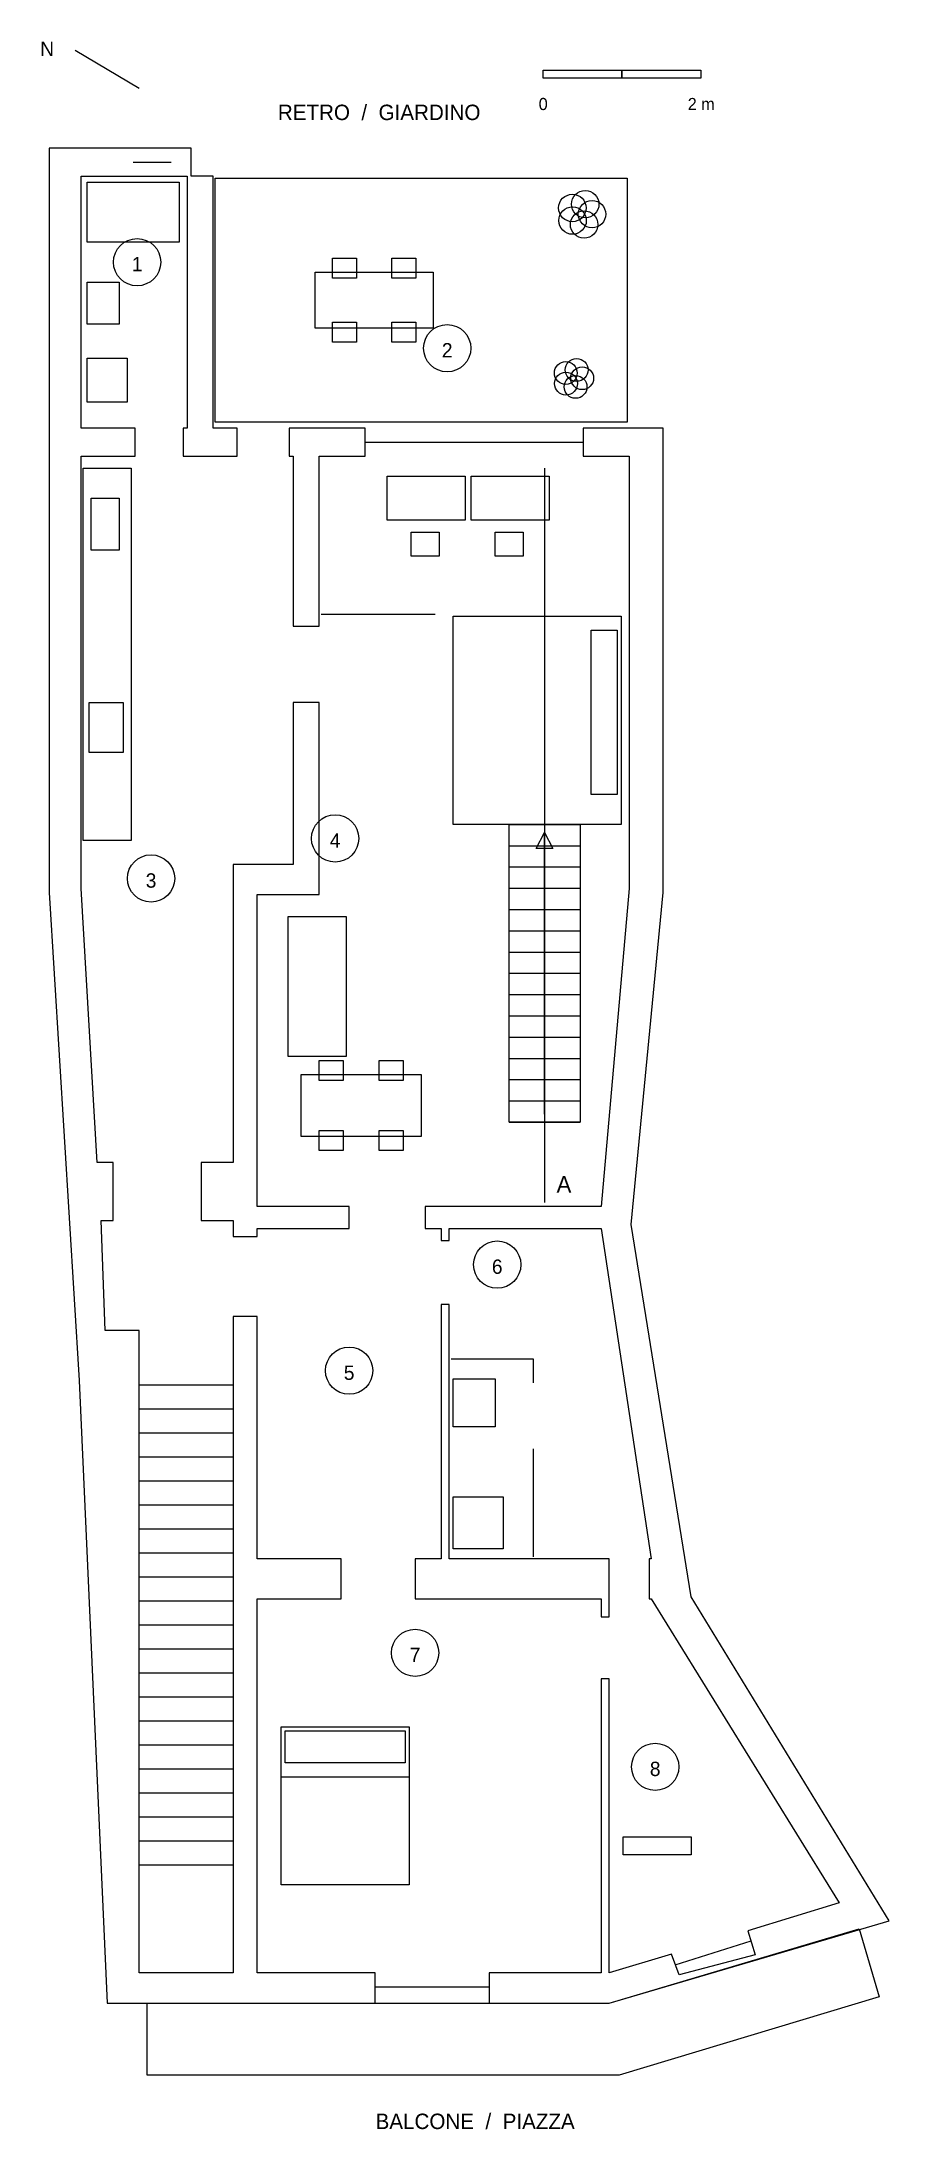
# Model space of a CAD drawing. Header units: metres. Extents: x -0.1 to 10.7, y -0.7 to 25.8.
import ezdxf
from ezdxf.enums import TextEntityAlignment as Align

# ---------------------------------------------------------------- set-up
doc = ezdxf.new("R2010")
doc.units = ezdxf.units.M
for name, color, linetype in [('ARREDI', 32, 'Continuous'), ('ESISTENTE', 7, 'Continuous'), ('SCALA_NUOVA', 30, 'Continuous'), ('SERRAMENTI', 4, 'Continuous'), ('SEZIONE', 1, 'Continuous'), ('SOPPALCO', 3, 'Continuous'), ('TESTI', 5, 'Continuous')]:
    doc.layers.add(name, color=color, linetype=linetype)

msp = doc.modelspace()

# ---------------------------------------------------------------- linework, layer by layer
at = {"layer": 'ARREDI'}
msp.add_line((2.946, 3.785), (4.572, 3.785), dxfattribs=at)
for points in [[(0.483, 24.028), (1.651, 24.028), (1.651, 23.266), (0.483, 23.266)], [(3.6, 23.063), (3.905, 23.063), (3.905, 22.809), (3.6, 22.809)], [(4.35, 23.063), (4.655, 23.063), (4.655, 22.809), (4.35, 22.809)], [(3.378, 22.885), (4.877, 22.885), (4.877, 22.174), (3.378, 22.174)], [(0.483, 22.758), (0.889, 22.758), (0.889, 22.225), (0.483, 22.225)], [(3.6, 22.25), (3.905, 22.25), (3.905, 21.996), (3.6, 21.996)], [(4.35, 22.25), (4.655, 22.25), (4.655, 21.996), (4.35, 21.996)], [(0.483, 21.793), (0.991, 21.793), (0.991, 21.234), (0.483, 21.234)], [(0.432, 20.396), (1.041, 20.396), (1.041, 15.672), (0.432, 15.672)], [(4.293, 20.295), (5.283, 20.295), (5.283, 19.736), (4.293, 19.736)], [(5.359, 20.295), (6.35, 20.295), (6.35, 19.736), (5.359, 19.736)], [(0.533, 20.015), (0.889, 20.015), (0.889, 19.355), (0.533, 19.355)], [(4.597, 19.583), (4.953, 19.583), (4.953, 19.279), (4.597, 19.279)], [(5.664, 19.583), (6.02, 19.583), (6.02, 19.279), (5.664, 19.279)], [(6.883, 18.339), (7.214, 18.339), (7.214, 16.256), (6.883, 16.256)], [(0.508, 17.424), (0.94, 17.424), (0.94, 16.789), (0.508, 16.789)], [(3.035, 14.707), (3.772, 14.707), (3.772, 12.929), (3.035, 12.929)], [(3.429, 12.878), (3.734, 12.878), (3.734, 12.624), (3.429, 12.624)], [(4.191, 12.878), (4.496, 12.878), (4.496, 12.624), (4.191, 12.624)], [(3.2, 12.7), (4.724, 12.7), (4.724, 11.913), (3.2, 11.913)], [(3.429, 11.989), (3.734, 11.989), (3.734, 11.735), (3.429, 11.735)], [(4.191, 11.989), (4.496, 11.989), (4.496, 11.735), (4.191, 11.735)], [(5.131, 8.839), (5.664, 8.839), (5.664, 8.23), (5.131, 8.23)], [(5.131, 7.341), (5.766, 7.341), (5.766, 6.68), (5.131, 6.68)], [(2.946, 4.42), (4.572, 4.42), (4.572, 2.413), (2.946, 2.413)], [(2.997, 4.369), (4.521, 4.369), (4.521, 3.962), (2.997, 3.962)], [(7.29, 3.023), (8.153, 3.023), (8.153, 2.794), (7.29, 2.794)]]:
    msp.add_lwpolyline(points, close=True, dxfattribs=at)
for centre, radius in [((6.644, 23.7), 0.174), ((6.808, 23.749), 0.174), ((6.647, 23.54), 0.174), ((6.793, 23.49), 0.174), ((6.894, 23.622), 0.174), ((6.561, 21.605), 0.145), ((6.698, 21.645), 0.145), ((6.563, 21.471), 0.145), ((6.685, 21.429), 0.145), ((6.769, 21.539), 0.145)]:
    msp.add_circle(centre, radius, dxfattribs=at)
at = {"layer": 'ESISTENTE'}
for p, q in [((1.803, 24.46), (0, 24.46)), ((0, 24.46), (0, 15.011)), ((1.803, 24.104), (1.803, 24.46)), ((0.406, 20.904), (0.406, 24.105)), ((0.406, 24.105), (1.753, 24.105)), ((1.753, 24.105), (1.753, 20.904)), ((2.083, 24.104), (1.803, 24.104)), ((2.083, 20.904), (2.083, 24.104)), ((1.092, 20.904), (0.406, 20.904)), ((1.092, 20.549), (1.092, 20.904)), ((1.753, 20.904), (1.702, 20.904)), ((1.702, 20.904), (1.702, 20.549)), ((2.388, 20.904), (2.083, 20.904)), ((2.388, 20.549), (2.388, 20.904)), ((3.048, 20.904), (3.048, 20.549)), ((4.013, 20.904), (3.048, 20.904)), ((4.013, 20.549), (4.013, 20.904)), ((7.366, 20.904), (6.782, 20.904)), ((6.782, 20.904), (6.782, 20.549)), ((7.798, 20.904), (7.366, 20.904)), ((7.366, 20.904), (7.366, 20.904)), ((7.798, 15.011), (7.798, 20.904)), ((0.406, 15.062), (0.406, 20.549)), ((0.406, 20.549), (1.092, 20.549)), ((1.702, 20.549), (2.388, 20.549)), ((3.048, 20.549), (3.099, 20.549)), ((3.099, 20.549), (3.099, 18.39)), ((3.429, 18.39), (3.429, 20.549)), ((3.429, 20.549), (4.013, 20.549)), ((6.782, 20.549), (7.366, 20.549)), ((7.366, 20.549), (7.366, 15.062)), ((3.099, 18.39), (3.429, 18.39)), ((3.429, 17.424), (3.099, 17.424)), ((3.099, 17.424), (3.099, 15.367)), ((3.429, 14.986), (3.429, 17.424)), ((3.099, 15.367), (2.337, 15.367)), ((2.337, 15.367), (2.337, 11.582)), ((0, 15.011), (0.381, 8.814)), ((0.61, 11.582), (0.406, 15.062)), ((2.642, 11.024), (2.642, 14.986)), ((2.642, 14.986), (3.429, 14.986)), ((7.366, 15.062), (7.01, 11.024)), ((7.391, 10.795), (7.798, 15.011)), ((0.813, 11.582), (0.61, 11.582)), ((0.813, 10.846), (0.813, 11.582)), ((2.337, 11.582), (1.93, 11.582)), ((1.93, 11.582), (1.93, 10.846)), ((3.81, 11.024), (2.642, 11.024)), ((3.81, 10.744), (3.81, 11.024)), ((7.01, 11.024), (4.775, 11.024)), ((4.775, 11.024), (4.775, 10.744)), ((0.711, 9.449), (0.66, 10.846)), ((0.66, 10.846), (0.813, 10.846)), ((1.93, 10.846), (2.337, 10.846)), ((2.337, 10.846), (2.337, 10.643)), ((2.337, 10.643), (2.642, 10.643)), ((2.642, 10.643), (2.642, 10.744)), ((2.642, 10.744), (3.81, 10.744)), ((4.775, 10.744), (4.978, 10.744)), ((4.978, 10.744), (4.978, 10.592)), ((5.08, 10.592), (5.08, 10.744)), ((5.08, 10.744), (7.01, 10.744)), ((7.01, 10.744), (7.645, 6.553)), ((8.153, 6.071), (7.391, 10.795)), ((4.978, 10.592), (5.08, 10.592)), ((2.642, 9.627), (2.337, 9.627)), ((2.337, 9.627), (2.337, 1.295)), ((2.642, 6.553), (2.642, 9.627)), ((5.08, 9.779), (4.978, 9.779)), ((4.978, 9.779), (4.978, 6.553)), ((5.08, 6.553), (5.08, 9.779)), ((1.143, 9.449), (0.711, 9.449)), ((1.143, 1.295), (1.143, 9.449)), ((5.105, 9.093), (6.147, 9.093)), ((6.147, 9.093), (6.147, 8.788)), ((0.381, 8.814), (0.737, 0.914)), ((1.143, 8.763), (2.337, 8.763)), ((1.143, 8.458), (2.337, 8.458)), ((1.143, 8.153), (2.337, 8.153)), ((6.147, 7.95), (6.147, 6.579)), ((1.143, 7.849), (2.337, 7.849)), ((1.143, 7.544), (2.337, 7.544)), ((1.143, 7.239), (2.337, 7.239)), ((1.143, 6.934), (2.337, 6.934)), ((1.143, 6.629), (2.337, 6.629)), ((3.708, 6.553), (2.642, 6.553)), ((3.708, 6.045), (3.708, 6.553)), ((4.648, 6.553), (4.648, 6.045)), ((4.978, 6.553), (4.648, 6.553)), ((7.112, 6.553), (5.08, 6.553)), ((7.112, 6.045), (7.112, 6.553)), ((7.645, 6.553), (7.62, 6.553)), ((7.62, 6.553), (7.62, 6.045)), ((1.143, 6.325), (2.337, 6.325)), ((1.143, 6.02), (2.337, 6.02)), ((2.642, 1.295), (2.642, 6.045)), ((2.642, 6.045), (3.708, 6.045)), ((4.648, 6.045), (7.01, 6.045)), ((7.01, 6.045), (7.01, 5.817)), ((7.112, 5.994), (7.112, 6.045)), ((7.112, 5.817), (7.112, 5.994)), ((7.62, 6.045), (7.645, 6.045)), ((7.645, 6.045), (10.033, 2.184)), ((10.668, 1.956), (8.153, 6.071)), ((1.143, 5.715), (2.337, 5.715)), ((7.01, 5.817), (7.112, 5.817)), ((1.143, 5.41), (2.337, 5.41)), ((1.143, 5.105), (2.337, 5.105)), ((1.143, 4.801), (2.337, 4.801)), ((7.112, 5.029), (7.01, 5.029)), ((7.01, 5.029), (7.01, 1.295)), ((7.112, 1.295), (7.112, 5.029)), ((1.143, 4.496), (2.337, 4.496)), ((1.143, 4.191), (2.337, 4.191)), ((1.143, 3.886), (2.337, 3.886)), ((1.143, 3.581), (2.337, 3.581)), ((1.143, 3.277), (2.337, 3.277)), ((1.143, 2.972), (2.337, 2.972)), ((1.143, 2.667), (2.337, 2.667)), ((10.033, 2.184), (8.872, 1.831)), ((7.112, 0.914), (10.668, 1.956)), ((8.872, 1.831), (8.966, 1.524)), ((7.904, 1.536), (7.112, 1.295)), ((8.001, 1.27), (7.904, 1.536)), ((8.966, 1.524), (8.001, 1.27)), ((2.337, 1.295), (1.143, 1.295)), ((4.14, 1.295), (2.642, 1.295)), ((4.14, 0.914), (4.14, 1.295)), ((7.01, 1.295), (5.588, 1.295)), ((5.588, 1.295), (5.588, 0.914)), ((0.737, 0.914), (4.14, 0.914)), ((5.588, 0.914), (7.112, 0.914))]:
    msp.add_line(p, q, dxfattribs=at)
msp.add_lwpolyline([(1.245, 0.914), (7.112, 0.914), (10.287, 1.854), (10.541, 0.991), (7.239, 0), (1.245, 0)], close=True, dxfattribs=at)
at = {"layer": 'SCALA_NUOVA'}
for p, q in [((6.292, 12.197), (6.292, 15.773)), ((5.842, 15.605), (6.742, 15.605)), ((5.842, 15.335), (6.742, 15.335)), ((5.842, 15.065), (6.742, 15.065)), ((5.842, 14.795), (6.742, 14.795)), ((5.842, 14.525), (6.742, 14.525)), ((5.842, 14.255), (6.742, 14.255)), ((5.842, 13.985), (6.742, 13.985)), ((5.842, 13.715), (6.742, 13.715)), ((5.842, 13.445), (6.742, 13.445)), ((5.842, 13.175), (6.742, 13.175)), ((5.842, 12.905), (6.742, 12.905)), ((5.842, 12.635), (6.742, 12.635)), ((5.842, 12.365), (6.742, 12.365)), ((5.842, 12.095), (6.742, 12.095))]:
    msp.add_line(p, q, dxfattribs=at)
for points in [[(5.842, 15.875), (6.742, 15.875), (6.742, 12.095), (5.842, 12.095)], [(6.292, 15.773), (6.398, 15.571), (6.186, 15.571)]]:
    msp.add_lwpolyline(points, close=True, dxfattribs=at)
at = {"layer": 'SERRAMENTI'}
for p, q in [((1.067, 24.282), (1.549, 24.282)), ((4.013, 20.726), (6.782, 20.726)), ((3.454, 18.542), (4.902, 18.542)), ((7.95, 1.397), (8.915, 1.702)), ((4.14, 1.118), (5.588, 1.118))]:
    msp.add_line(p, q, dxfattribs=at)
msp.add_lwpolyline([(2.108, 24.079), (7.341, 24.079), (7.341, 20.98), (2.108, 20.98)], close=True, dxfattribs=at)
at = {"layer": 'SEZIONE'}
msp.add_line((6.292, 20.396), (6.292, 11.074), dxfattribs=at)
at = {"layer": 'SOPPALCO'}
msp.add_lwpolyline([(5.131, 18.517), (7.264, 18.517), (7.264, 15.875), (5.131, 15.875)], close=True, dxfattribs=at)
at = {"layer": 'TESTI'}
msp.add_line((0.33, 25.705), (1.143, 25.222), dxfattribs=at)
for points in [[(6.274, 25.451), (7.274, 25.451), (7.274, 25.349), (6.274, 25.349)], [(7.274, 25.451), (8.274, 25.451), (8.274, 25.349), (7.274, 25.349)]]:
    msp.add_lwpolyline(points, close=True, dxfattribs=at)
for centre in [(1.118, 23.012), (5.055, 21.92), (3.632, 15.697), (1.295, 15.189), (5.69, 10.287), (3.81, 8.941), (4.648, 5.359), (7.696, 3.912)]:
    msp.add_circle(centre, 0.3, dxfattribs=at)

# ---------------------------------------------------------------- texts
at = {"layer": 'SEZIONE'}
msp.add_text('A', height=0.21, dxfattribs=at).set_placement((6.444, 11.201))
at = {"layer": 'TESTI'}
for s, height, p in [('N', 0.182, (-0.025, 25.629)), ('RETRO  /  GIARDINO', 0.19558, (4.191, 24.816)), ('0', 0.154, (6.274, 24.943)), ('2 m', 0.1537, (8.28, 24.943)), ('1', 0.182, (1.118, 22.896)), ('2', 0.182, (5.055, 21.803)), ('4', 0.182, (3.632, 15.58)), ('3', 0.182, (1.295, 15.072)), ('6', 0.182, (5.69, 10.17)), ('5', 0.182, (3.81, 8.824)), ('7', 0.182, (4.648, 5.243)), ('8', 0.182, (7.696, 3.795)), ('BALCONE  /  PIAZZA', 0.19558, (5.41, -0.686))]:
    msp.add_text(s, height=height, dxfattribs=at).set_placement(p, align=Align.CENTER)

doc.saveas('drawing.dxf')
